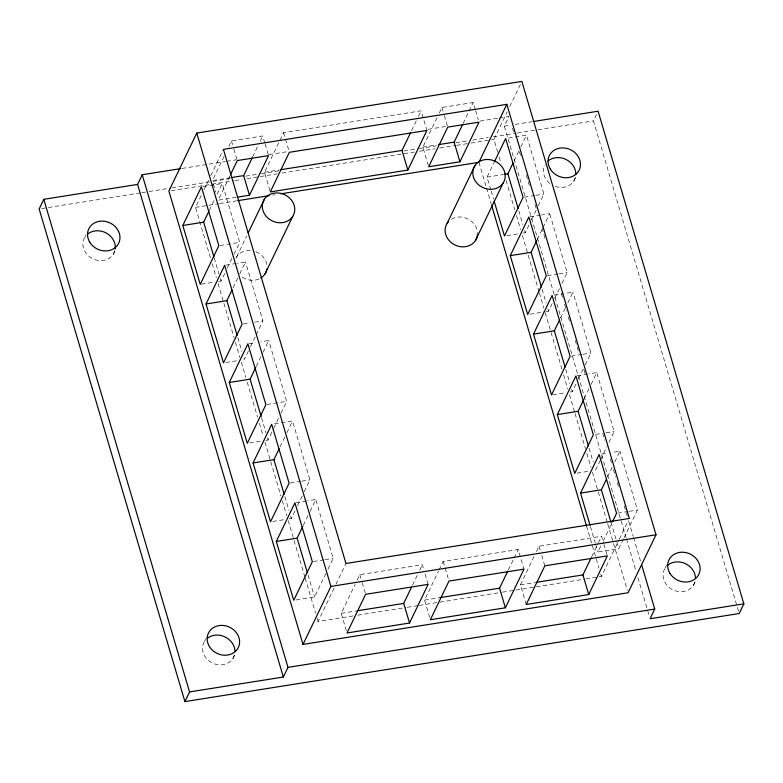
<?xml version="1.0" encoding="UTF-8"?>
<svg xmlns="http://www.w3.org/2000/svg" width="783" height="783" viewBox="0 0 783 783"><rect width="100%" height="100%" fill="white"/><g stroke="black" fill="none" stroke-linecap="round" stroke-linejoin="round"><path stroke-width="0.59" stroke-dasharray="3.92 2.94" d="M84.975 237.034L86.003 234.89M113.232 254.338L115.297 250.041M210.441 257.822L195.515 207.378L201.838 194.243M203.942 189.868L208.679 180.021M210.784 175.646L223.429 149.377M224.065 156.355L212.408 180.57L230.437 177.702M228.832 146.45L231.474 140.94L262.736 135.978L264.781 142.898M209.335 210.353L214.503 199.616M217.087 194.243L222.255 183.506L202.572 186.638M229.869 175.979L218.212 200.194L236.241 197.336M252.664 156.894L257.969 145.883M260.083 141.478L262.736 135.978M269.969 190.768L264.497 172.289L283.573 132.66L421.107 110.804L426.911 130.428M218.751 281.42L221.07 281.048L225.201 272.455M227.276 268.158L231.925 258.498M233.99 254.201L239.676 242.387L222.255 183.506M236.72 256.716L246.645 236.094M233.08 287.782L237.729 278.122M239.794 273.825L245.48 262.011L237.376 263.294M248.436 350.96L244.296 359.554L243.611 357.244M250.501 346.663L255.669 335.927M256.188 334.85L262.902 320.883L245.48 262.011M256.305 366.287L262.511 353.397M263.029 352.33L268.716 340.517L260.612 341.799M411.564 130.624L416.331 120.709M418.455 116.315L421.107 110.804M265.789 440.389L268.109 440.017L273.277 429.28M273.796 428.203L278.963 417.466M281.028 413.17L286.715 401.356L268.716 340.517M428.33 165.595L422.869 147.126L437.168 117.401M439.292 112.997L441.945 107.496L473.196 102.524L475.242 109.454M280.118 446.76L284.767 437.09M286.832 432.793L292.519 420.98L272.846 424.112M204.598 641.336L205.635 639.182M463.135 123.44L473.196 102.524M289.025 518.894L291.335 518.522L295.475 509.929M297.54 505.632L302.189 495.972M304.254 491.675L309.941 479.862L292.519 420.98M232.864 658.64L234.929 654.343M303.344 525.256L309.549 512.376M310.068 511.299L315.755 499.485L307.65 500.777M497.753 152.284L493.936 139.403L507.1 112.047M509.743 106.576L520.793 83.595M626.136 537.813L504.321 126.132L508.97 116.461L499.319 117.998M490.804 189.829L487.046 177.134L493.76 163.167M514.079 160.936L518.737 151.266M520.803 146.969L526.489 135.156L506.807 138.288M296.043 599.974L314.57 597.028L325.934 573.401M328.008 569.104L333.176 558.367L315.755 499.485M353.016 615.927L318.045 621.487L335.427 585.371M335.956 584.284L345.959 563.486M346.331 630.658L341.212 613.343L355.169 584.343M357.234 580.046L359.818 574.673L422.331 564.739L423.701 569.358M522.985 233.07L525.305 232.698L529.435 224.104M531.5 219.808L536.159 210.147M538.224 205.851L543.911 194.037L526.489 135.156M738.506 611.161L593.436 120.895L598.085 111.225M537.314 239.432L542.482 228.695M543.001 227.618L549.715 213.661L541.611 214.943M573.743 181.157L576.846 174.707M412.514 585.146L417.682 574.409M419.747 570.112L422.331 564.739M546.211 311.565L548.531 311.203L552.661 302.61M554.736 298.313L559.904 287.576M561.969 283.28L567.137 272.533L549.715 213.661M429.691 617.415L424.562 600.091L438.519 571.101M439.038 570.024L443.168 561.431L518.189 549.509L523.993 569.133M560.54 317.937L565.708 307.2M567.773 302.904L572.941 292.167L564.846 293.449M570.024 392.038L572.344 391.666L576.474 383.073M578.539 378.776L583.198 369.116M585.263 364.819L590.95 353.006L572.941 292.167M584.353 398.41L589.002 388.74M591.067 384.443L596.754 372.63L588.65 373.922M508.363 569.916L513.531 559.179M514.049 558.103L518.189 549.509M526.225 604.486L520.421 584.862L534.368 555.861M536.443 551.565L539.027 546.201L601.54 536.257L603.585 543.187M600.218 460.502L595.569 470.172L594.884 467.862M600.737 459.435L606.942 446.545M609.008 442.248L614.175 431.511L596.754 372.63M607.579 476.906L612.228 467.245M614.812 461.872L619.979 451.135L611.885 452.427M591.713 556.664L597.918 543.784M598.437 542.707L601.54 536.257M623.454 539.007L618.795 548.677L597.958 551.986L601.06 545.545M603.125 541.249L611.915 522.995M599.034 576.826L601.442 576.445L618.824 540.339M619.343 539.242L628.299 520.636M623.963 537.941L637.401 510.017L619.979 451.135M665.119 568.145L666.666 564.925M693.376 585.449L695.441 581.152M182.038 168.423L225.465 161.523M226.669 161.327L236.319 159.791M268.892 154.613L288.203 151.55M428.144 129.312L446.241 126.435M480.018 121.062L498.115 118.184M504.321 126.132L510.33 125.172M515.136 124.409L531.97 121.737M264.497 172.289L278.973 169.989M422.869 147.126L436.092 145.021M41.568 208.601L140.588 192.863M141.792 192.667L147.83 191.708M149.044 191.522L170.782 188.067M171.986 187.871L211.841 181.539M213.045 181.343L229.948 178.661M245.647 176.165L260.142 173.865M261.346 173.669L279.462 170.792M403.842 151.021L418.337 148.721M419.541 148.525L436.444 145.844M455.775 142.77L467.843 140.852M472.678 140.079L488.377 137.593M493.202 136.819L516.154 133.179M517.357 132.983L536.678 129.909M537.892 129.724L593.436 120.895M171.281 190.68L233.882 180.726M235.086 180.54L242.309 179.395M247.125 178.622L259.163 176.713M260.367 176.518L277.221 173.846M282.046 173.072L414.481 152.029M419.296 151.266L434.947 148.78M439.762 148.007L455.412 145.521M456.616 145.335L469.859 143.23M471.063 143.035L490.324 139.971M491.528 139.785L493.936 139.403M195.515 207.378L207.573 205.459M208.777 205.263L218.428 203.737M219.632 203.541L236.515 200.859M272.69 195.114L275.107 194.732M487.046 177.134L503.254 174.55M219.994 245.51L239.676 242.387M524.228 197.159L534.652 195.505M535.807 195.319L543.911 194.037M225.807 265.134L236.221 263.479M530.032 216.783L540.456 215.129M201.388 284.18L214.121 282.154M506.777 235.644L518.356 233.804M243.229 324.015L250.168 322.909M254.798 322.175L262.902 320.883M547.454 275.665L557.878 274.011M559.033 273.825L567.137 272.533M249.033 343.639L255.982 342.533M554.423 295.103L563.682 293.635M225.778 362.5L237.357 360.66M530.013 314.149L545.056 311.751M267.032 404.478L286.715 401.356M571.267 356.128L581.691 354.474M582.846 354.288L590.95 353.006M577.071 375.762L587.495 374.098M249.581 442.963L261.16 441.123M552.661 394.798L565.395 392.772M290.268 482.984L300.682 481.33M301.837 481.144L309.941 479.862M595.657 434.448L601.442 433.528M606.071 432.793L614.175 431.511M296.072 502.617L306.486 500.954M601.461 454.081L607.246 453.161M272.817 521.468L284.395 519.628M577.051 473.118L589.785 471.092M313.494 561.489L323.908 559.835M325.072 559.649L333.176 558.367M617.728 513.139L628.142 511.485M629.307 511.299L637.401 510.017M341.212 613.343L355.639 611.053M424.562 600.091L440.046 597.635M520.421 584.862L534.838 582.572M357.841 615.164L406.083 607.491M407.287 607.305L418.142 605.582M419.345 605.386L438.637 602.323M439.85 602.127L501.345 592.359M502.559 592.163L514.617 590.245M515.821 590.059L535.112 586.986M536.326 586.8L584.558 579.126M585.762 578.94L597.82 577.022M512.444 128.187L513.824 132.885M519.383 151.648L520.773 156.336M526.323 175.108L529.445 185.659M534.995 204.432L536.384 209.12M541.944 227.882L545.066 238.443M561.372 293.566L562.762 298.264M564.494 304.127L566.579 311.164M568.311 317.027L569.701 321.715M575.26 340.488L578.383 351.038M583.932 369.811L585.322 374.499M602.675 433.146L604.76 440.183M610.309 458.946L611.699 463.634M613.432 469.506L615.516 476.544M617.249 482.406L618.639 487.095M624.188 505.857L627.31 516.418M628.7 521.106L633.212 536.355M633.564 537.53L641.199 563.329M626.478 538.988L636.197 571.825M637.93 577.688L649.038 615.223M518.816 210.764L522.907 224.613M524.62 230.388L525.305 232.698M542.042 289.27L546.143 303.119M547.846 308.894L548.531 311.203M565.766 369.439L569.916 383.474M571.649 389.327L572.344 391.666M589.08 448.238L593.181 462.087M610.946 522.124L618.795 548.677M499.143 156.972L500.875 162.825M506.072 180.403L514.734 209.687M516.467 215.55L520.626 229.605M522.359 235.458L538.998 291.687M539.35 292.862L543.852 308.091M545.242 312.779L561.881 369.008M563.613 374.871L567.773 388.926M569.505 394.779L574.702 412.357M575.055 413.522L585.449 448.669M586.839 453.357L590.999 467.412M592.379 472.1L597.928 490.843M598.281 492.018L607.285 522.476M607.637 523.641L613.177 542.384M613.529 543.559L627.389 590.421M475.584 110.609L478.325 119.848M603.928 544.342L607.344 555.891M491.137 190.983L493.535 199.068M590.441 526.587L595.227 542.756M595.569 543.911L597.958 551.986M478.912 162.335L486.194 186.971M486.546 188.145L491.401 204.569M586.516 526L599.015 568.233M600.747 574.105L601.442 576.445M441.945 107.496L443.99 114.426M444.333 115.571L447.406 125.965M539.027 546.201L540.387 550.811M541.758 555.431L544.831 565.825M443.168 561.431L448.972 581.055M425.061 573.978L428.135 584.372M283.573 132.66L289.377 152.293M265.124 144.052L268.54 155.602M231.474 140.94L233.53 147.87M233.872 149.024L237.288 160.564M359.818 574.673L361.863 581.603M362.206 582.758L365.622 594.307M213.426 184.034L215.824 192.119M214.239 257.959L219.015 274.119M220.385 278.738L221.07 281.048M237.807 337.62L241.908 351.469M261.532 417.789L266.034 432.999M267.414 437.677L268.109 440.017M284.846 496.588L288.947 510.438M290.65 516.212L291.335 518.522M308.071 575.094L314.57 597.028M212.173 263.685L216.343 277.759M218.075 283.632L234.048 337.59M235.429 342.288L239.941 357.537M241.33 362.226L245.842 377.475M247.232 382.173L257.646 417.368M259.388 423.231L263.205 436.131M264.938 442.004L280.901 495.962M282.291 500.66L286.803 515.909M288.193 520.597L293.752 539.37M294.095 540.544L304.861 576.905M305.204 578.079L315.618 613.275M317.007 617.963L318.045 621.487M694.961 582.004A16.6 14.515 25.7 0 1 672.215 589.501A16.6 14.515 25.7 0 1 666.274 566.628M575.329 177.712A16.6 14.515 25.7 0 1 553.561 185.688M549.872 183.437A16.6 14.515 25.7 0 1 544.997 164.655M114.817 250.903A16.6 14.515 25.7 0 1 92.071 258.39A16.6 14.515 25.7 0 1 86.13 235.526M234.44 655.195A16.6 14.515 25.7 0 1 211.704 662.692A16.6 14.515 25.7 0 1 205.763 639.819M451.311 219.269A16.6 14.515 25.7 0 1 468.342 219.211A16.6 14.515 25.7 0 1 477.542 233.324M259.104 278.944A16.6 14.515 25.7 0 1 241.105 276.301M235.8 258.38A16.6 14.515 25.7 0 1 253.868 251.069M255.914 251.744A16.6 14.515 25.7 0 1 267.032 265.809"/><path stroke-width="1.17" d="M180.824 168.609L142.222 174.746L137.573 184.416L43.799 199.313L39.15 208.983L184.915 701.597L739.201 613.51L743.85 603.84L598.085 111.225L533.174 121.541M196.778 133.071L168.874 191.062L303.021 644.419L628.083 592.76L655.997 534.769L521.85 81.403L196.778 133.071L330.925 586.428L303.021 644.419M182.811 225.484L201.417 186.814L218.839 245.696L200.233 284.356L182.811 225.484L203.649 222.166L208.816 211.43M230.398 174.883L237.288 160.564L268.54 155.602L249.474 195.231L237.445 197.14M249.474 195.231L243.66 175.607L252.136 157.99M206.037 303.99L224.643 265.32L242.064 324.201L223.458 362.862L206.037 303.99L226.874 300.672L232.042 289.935M248.211 232.845L264.4 199.205M264.987 274.021L292.666 216.509A16.6 14.515 25.7 0 0 278.366 192.99A16.6 14.515 25.7 0 0 264.566 214.062A16.6 14.515 25.7 0 0 292.666 216.509M229.272 382.486L247.878 343.825L265.877 404.664L247.271 443.335L229.272 382.486L250.11 379.178L255.787 367.364M407.835 170.058L426.911 130.428L289.377 152.293L270.311 191.923L407.835 170.058L402.031 150.434L410.507 132.826M253.075 462.959L271.681 424.288L289.103 483.17L270.497 521.83L253.075 462.959L273.913 459.641L279.081 448.904M184.915 701.597L189.564 691.927L43.799 199.313M459.934 161.787L479 122.148L447.749 127.12L428.673 166.75L459.934 161.787L454.12 142.154L462.596 124.546M276.311 541.464L294.917 502.794L312.339 561.675L293.733 600.336L276.311 541.464L297.149 538.146L302.825 526.333M447.181 223.263L474.86 165.751M506.816 104.345L629.356 518.454L345.959 563.486L223.429 149.377L506.816 104.345L478.912 162.335L281.136 193.773M494.279 162.091L505.652 138.464L523.073 197.345L504.467 236.006L494.22 201.378M475.447 240.567L503.126 183.056A16.6 14.515 25.7 0 0 488.837 159.546A16.6 14.515 25.7 0 0 475.027 180.619A16.6 14.515 25.7 0 0 503.126 183.056M518.131 208.454L507.883 173.816L513.051 163.079M189.564 691.927L283.338 677.031L287.987 667.361L142.222 174.746M510.271 255.64L528.877 216.969L546.299 275.851L527.693 314.512L510.271 255.64L531.109 252.322L536.795 240.508M409.529 623.033L428.135 584.372L365.622 594.307L347.016 632.967L409.529 623.033L403.725 603.409L411.476 587.299M533.497 334.135L552.103 295.475L570.112 356.314L551.506 394.984L533.497 334.135L554.335 330.827L559.502 320.09M557.31 414.608L575.916 375.938L593.338 434.819L574.732 473.48L557.31 414.608L578.148 411.29L583.834 399.477M505.387 607.794L523.993 569.133L448.972 581.055L430.366 619.725L505.387 607.794L499.574 588.17L507.844 570.993M590.108 525.432L580.536 493.114L599.142 454.443L616.564 513.325L612.433 521.918M610.946 522.124L601.373 489.796L606.541 479.059M588.738 594.551L607.344 555.891L544.831 565.825L526.225 604.486L588.738 594.551L582.934 574.928L591.204 557.741M641.541 564.504L654.735 609.076L650.076 618.746L743.85 603.84M231.641 177.516L243.66 175.607M280.187 169.803L402.031 150.434M438.5 144.64L454.12 142.154M237.719 200.673L269.078 195.681M504.409 174.374L507.883 173.816M580.536 493.114L601.373 489.796M330.925 586.428L655.997 534.769M356.842 610.857L403.725 603.409M440.046 597.635L499.574 588.17M536.042 582.376L582.934 574.928M287.987 667.361L654.735 609.076M531.109 252.322L541.356 286.96M554.335 330.827L565.072 367.1M578.148 411.29L588.395 445.928M491.753 205.743L586.516 526M203.649 222.166L213.896 256.804M226.874 300.672L237.122 335.31M250.11 379.178L261.179 416.615M273.913 459.641L284.16 494.279M297.149 538.146L307.396 572.784M137.573 184.416L283.338 677.031M667.664 565.297A16.6 14.515 25.7 0 1 685.301 563.603A16.6 14.515 25.7 0 1 695.47 578.206M548.031 160.995A16.6 14.515 25.7 0 1 565.678 159.311A16.6 14.515 25.7 0 1 575.838 173.914M87.52 234.186A16.6 14.515 25.7 0 1 106.136 232.982A16.6 14.515 25.7 0 1 115.209 249.023M207.143 638.478A16.6 14.515 25.7 0 1 224.79 636.794A16.6 14.515 25.7 0 1 234.959 651.397M477.513 234.293A16.6 14.515 25.7 0 1 455.755 245.333A16.6 14.515 25.7 0 1 448.346 221.755M266.964 268.706A16.6 14.515 25.7 0 1 260.856 278.014M89.781 242.231A16.6 14.515 25.7 0 0 117.881 244.678A16.6 14.515 25.7 0 0 103.591 221.158A16.6 14.515 25.7 0 0 89.781 242.231M209.413 646.533A16.6 14.515 25.7 0 0 237.513 648.97A16.6 14.515 25.7 0 0 223.224 625.46A16.6 14.515 25.7 0 0 209.413 646.533M669.935 573.342A16.6 14.515 25.7 0 0 698.025 575.779A16.6 14.515 25.7 0 0 683.735 552.269A16.6 14.515 25.7 0 0 669.935 573.342M550.302 169.04A16.6 14.515 25.7 0 0 578.402 171.487A16.6 14.515 25.7 0 0 564.103 147.977A16.6 14.515 25.7 0 0 550.302 169.04"/></g></svg>
